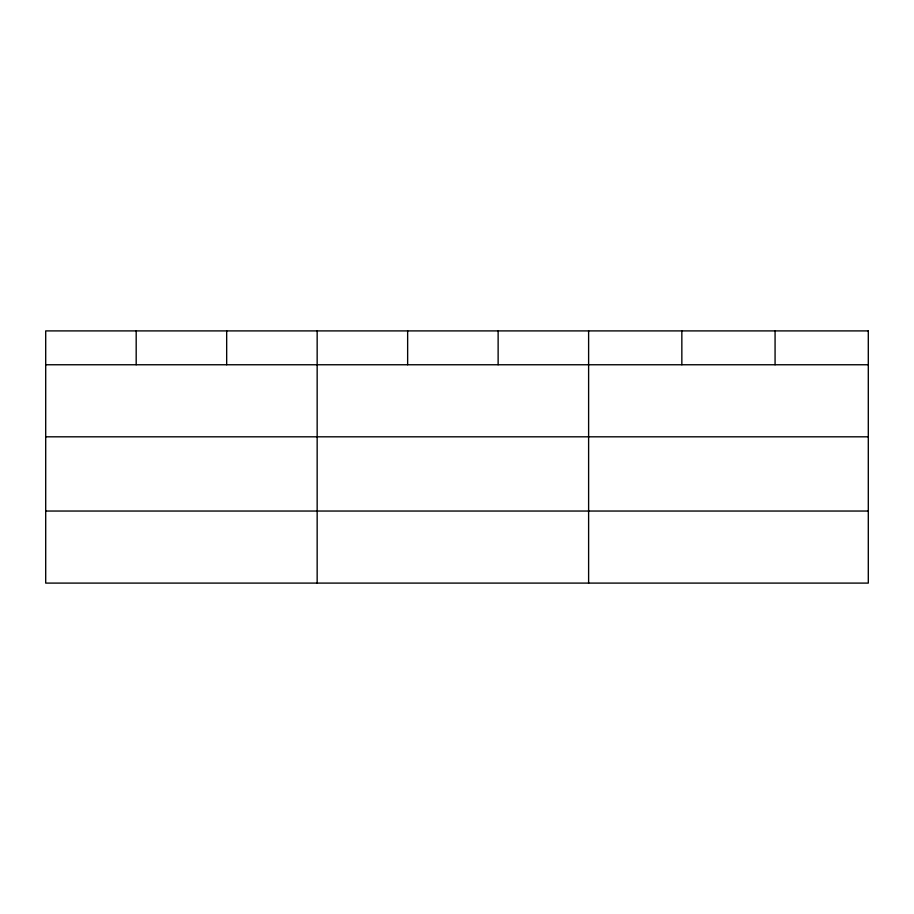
<?xml version="1.0" encoding="UTF-8"?>
<svg xmlns="http://www.w3.org/2000/svg" width="914" height="914" viewBox="0 0 914 914"><rect width="100%" height="100%" fill="white"/><g stroke="black" fill="none" stroke-linecap="round" stroke-linejoin="round"><path stroke-width="1.37" d="M45.7 364.755L868.3 364.755M45.7 436.812L868.3 436.812M45.7 511.04L868.3 511.04M775.072 330.902L775.072 364.755M681.844 330.902L681.844 364.755M588.616 330.902L588.616 583.098M498.13 330.902L498.13 364.755M407.644 330.902L407.644 364.755M317.158 330.902L317.158 583.098M226.672 330.902L226.672 364.755M136.186 330.902L136.186 364.755M868.3 330.902L45.7 330.902L45.7 583.098L868.3 583.098L868.3 330.902"/></g></svg>
